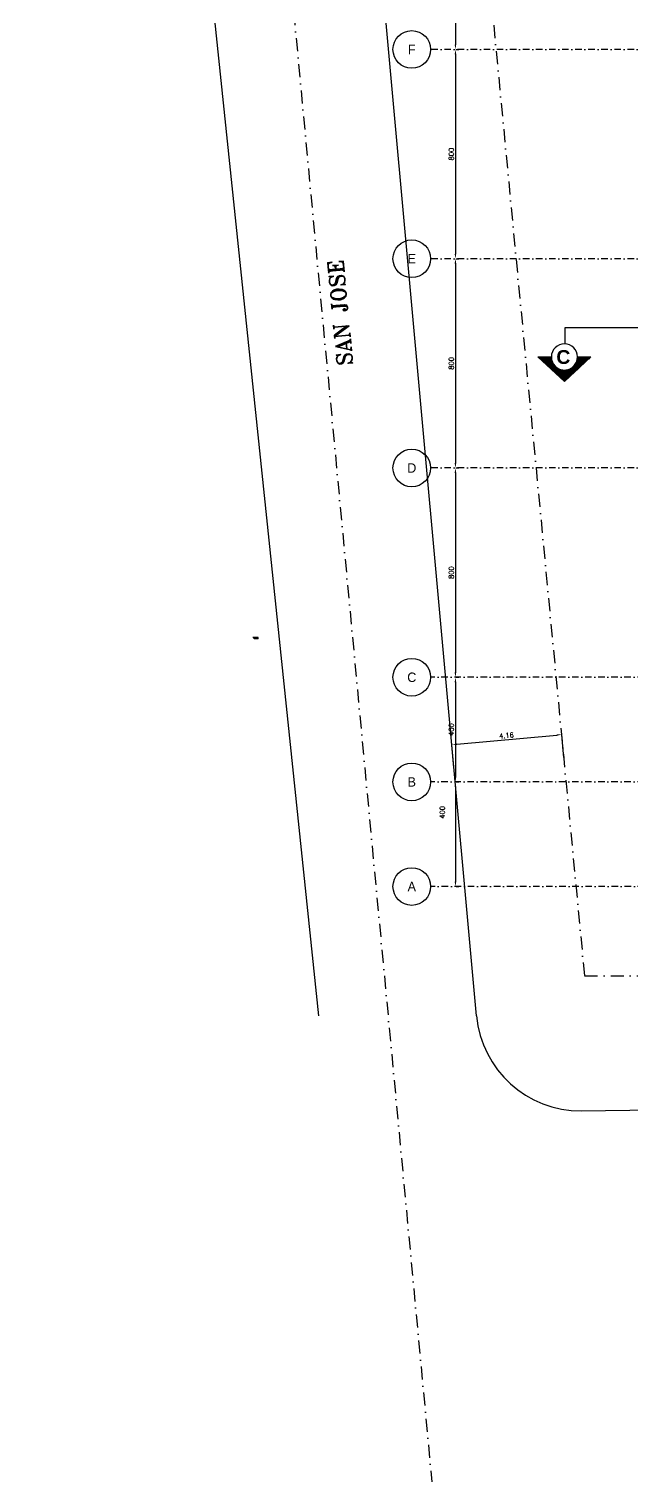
# Model space of a CAD drawing. Header units: millimetres. Extents: x 340 to 1003762, y 22 to 362022.
# Drawn here: x 530475 to 553542, y 212296 to 267838 of the extents above; entities that cross this region are included whole.
import ezdxf
from ezdxf.enums import TextEntityAlignment as Align

# ---------------------------------------------------------------- set-up
doc = ezdxf.new("R2010")
doc.units = ezdxf.units.MM
doc.linetypes.add('LSBB_P_002 - PLANTA 1° NIVEL SALA DE VENTAS$0$DASHDOT', pattern=[1, 0.5, -0.25, 0, -0.25])
doc.linetypes.add('LSBB_P_002 - PLANTA 1° NIVEL SALA DE VENTAS$0$DASHDOT2', pattern=[0.5, 0.25, -0.125, 0, -0.125])
for name, color, linetype in [('A-DEMOLICION SV', 40, 'Continuous'), ('LSBB_P_002 - PLANTA 1° NIVEL SALA DE VENTAS$0$04', 3, 'Continuous'), ('LSBB_P_002 - PLANTA 1° NIVEL SALA DE VENTAS$0$COTAS 125', 2, 'Continuous'), ('LSBB_P_002 - PLANTA 1° NIVEL SALA DE VENTAS$0$EJES', 8, 'LSBB_P_002 - PLANTA 1° NIVEL SALA DE VENTAS$0$DASHDOT2'), ('LSBB_P_002 - PLANTA 1° NIVEL SALA DE VENTAS$0$EJES-CALLE', 1, 'LSBB_P_002 - PLANTA 1° NIVEL SALA DE VENTAS$0$DASHDOT'), ('LSBB_P_002 - PLANTA 1° NIVEL SALA DE VENTAS$0$LETREROS', 2, 'Continuous'), ('LSBB_P_002 - PLANTA 1° NIVEL SALA DE VENTAS$0$LINEA CORTES', 7, 'Continuous'), ('LSBB_P_002 - PLANTA 1° NIVEL SALA DE VENTAS$0$LISIADO', 8, 'Continuous'), ('LSBB_P_002 - PLANTA 1° NIVEL SALA DE VENTAS$0$MUROS', 5, 'Continuous'), ('LSBB_P_002 - PLANTA 1° NIVEL SALA DE VENTAS$0$PAVIMENTOS', 8, 'Continuous')]:
    doc.layers.add(name, color=color, linetype=linetype)
doc.styles.add('LSBB_P_002 - PLANTA 1° NIVEL SALA DE VENTAS$0$ARIAL', font='')
doc.styles.add('LSBB_P_002 - PLANTA 1° NIVEL SALA DE VENTAS$0$DIM', font='dim', dxfattribs={"width": 0.75})
doc.styles.add('LSBB_P_002 - PLANTA 1° NIVEL SALA DE VENTAS$0$ROMANS', font='romans')
doc.styles.add('LSBB_P_002 - PLANTA 1° NIVEL SALA DE VENTAS$0$ROMANT', font='romant')
doc.styles.add('LSBB_P_002 - PLANTA 1° NIVEL SALA DE VENTAS$0$STANDARD', font='txt')
doc.styles.get('LSBB_P_002 - PLANTA 1° NIVEL SALA DE VENTAS$0$ARIAL').set_extended_font_data('Arial', bold=True)
doc.dimstyles.new('LSBB_P_002 - PLANTA 1° NIVEL SALA DE VENTAS$0$DIMENSION-125', dxfattribs={"dimscale": 125, "dimtxt": 0.0015, "dimasz": 0.0015, "dimexe": 0.001, "dimexo": 0.0005, "dimgap": 0.0005, "dimtad": 1, "dimdec": 0, "dimlfac": 100, "dimzin": 0, "dimdsep": 46, "dimtxsty": 'LSBB_P_002 - PLANTA 1° NIVEL SALA DE VENTAS$0$ROMANS', "dimcen": 0.004, "dimclrd": 4, "dimclre": 8, "dimclrt": 3, "dimadec": 0, "dimazin": 0, "dimtfac": 1, "dimtdec": 0, "dimtix": 1, "dimtofl": 0, "dimtmove": 2, "dimatfit": 3, "dimfxl": 0, "dimtolj": 1, "dimtzin": 0, "dimarcsym": 0})

# ---------------------------------------------------------------- blocks, each defined once
blk = doc.blocks.new('LSBB_P_002 - PLANTA 1° NIVEL SALA DE VENTAS$0$COLNUMC')
at = {"linetype": 'Continuous'}
blk.add_circle((0, 0), 0.5, dxfattribs=at)
at = {"linetype": 'Continuous', "style": 'LSBB_P_002 - PLANTA 1° NIVEL SALA DE VENTAS$0$DIM', "width": 0.75}
blk.add_attdef('COLUMN', text='', height=0.375, dxfattribs=at).set_placement((0, 0), align=Align.MIDDLE)
blk = doc.blocks.new('*D114')
at = {"layer": 'LSBB_P_002 - PLANTA 1° NIVEL SALA DE VENTAS$0$COTAS 125', "color": 8, "linetype": 'Continuous', "lineweight": -2, "transparency": 16777216}
for p, q in [((770.04, 257.166), (770.133, 257.166)), ((770.04, 253.166), (770.133, 253.166))]:
    blk.add_line(p, q, dxfattribs=at)
at = {"layer": 'LSBB_P_002 - PLANTA 1° NIVEL SALA DE VENTAS$0$COTAS 125', "linetype": 'Continuous', "lineweight": -2, "transparency": 16777216}
blk.add_line((770.008, 256.978), (770.008, 253.353), dxfattribs=at)
at = {"layer": 'LSBB_P_002 - PLANTA 1° NIVEL SALA DE VENTAS$0$COTAS 125', "transparency": 16777216}
for points in [[(769.977, 256.978), (770.039, 256.978), (770.008, 257.166)], [(769.977, 253.353), (770.039, 253.353), (770.008, 253.166)]]:
    blk.add_solid(points, dxfattribs=at)
at = {"layer": 'LSBB_P_002 - PLANTA 1° NIVEL SALA DE VENTAS$0$COTAS 125', "color": 2, "transparency": 16777216, "insert": (769.852, 255.166), "char_height": 0.1875, "attachment_point": 5, "rotation": 90, "style": 'LSBB_P_002 - PLANTA 1° NIVEL SALA DE VENTAS$0$ROMANS'}
blk.add_mtext('\\A1;400', dxfattribs=at)
blk = doc.blocks.new('*D115')
at = {"layer": 'LSBB_P_002 - PLANTA 1° NIVEL SALA DE VENTAS$0$COTAS 125', "linetype": 'Continuous', "lineweight": -2, "transparency": 16777216}
blk.add_line((770.059, 254.609), (773.885, 254.958), dxfattribs=at)
at = {"layer": 'LSBB_P_002 - PLANTA 1° NIVEL SALA DE VENTAS$0$COTAS 125', "color": 8, "linetype": 'Continuous', "lineweight": -2, "transparency": 16777216}
for p, q in [((774.151, 254.102), (774.06, 255.099)), ((769.952, 253.719), (769.861, 254.716))]:
    blk.add_line(p, q, dxfattribs=at)
at = {"layer": 'LSBB_P_002 - PLANTA 1° NIVEL SALA DE VENTAS$0$COTAS 125', "transparency": 16777216}
for points in [[(773.882, 254.989), (773.888, 254.927), (774.071, 254.975)], [(770.056, 254.64), (770.061, 254.577), (769.872, 254.591)]]:
    blk.add_solid(points, dxfattribs=at)
at = {"layer": 'LSBB_P_002 - PLANTA 1° NIVEL SALA DE VENTAS$0$COTAS 125', "color": 2, "transparency": 16777216, "insert": (771.957, 254.939), "char_height": 0.1875, "attachment_point": 5, "rotation": 5.2136, "style": 'LSBB_P_002 - PLANTA 1° NIVEL SALA DE VENTAS$0$ROMANS'}
blk.add_mtext('\\A1;4.16', dxfattribs=at)
blk = doc.blocks.new('*D116')
at = {"layer": 'LSBB_P_002 - PLANTA 1° NIVEL SALA DE VENTAS$0$COTAS 125', "linetype": 'Continuous', "lineweight": -2, "transparency": 16777216}
blk.add_line((770.008, 252.978), (770.008, 249.353), dxfattribs=at)
at = {"layer": 'LSBB_P_002 - PLANTA 1° NIVEL SALA DE VENTAS$0$COTAS 125', "color": 8, "linetype": 'Continuous', "lineweight": -2, "transparency": 16777216}
for p, q in [((770.04, 253.166), (770.133, 253.166)), ((770.04, 249.166), (770.133, 249.166))]:
    blk.add_line(p, q, dxfattribs=at)
at = {"layer": 'LSBB_P_002 - PLANTA 1° NIVEL SALA DE VENTAS$0$COTAS 125', "transparency": 16777216}
for points in [[(769.977, 252.978), (770.039, 252.978), (770.008, 253.166)], [(769.977, 249.353), (770.039, 249.353), (770.008, 249.166)]]:
    blk.add_solid(points, dxfattribs=at)
at = {"layer": 'LSBB_P_002 - PLANTA 1° NIVEL SALA DE VENTAS$0$COTAS 125', "color": 2, "transparency": 16777216, "insert": (769.508, 252.002), "char_height": 0.1875, "attachment_point": 5, "rotation": 90, "style": 'LSBB_P_002 - PLANTA 1° NIVEL SALA DE VENTAS$0$ROMANS'}
blk.add_mtext('\\A1;400', dxfattribs=at)
blk = doc.blocks.new('*D117')
at = {"layer": 'LSBB_P_002 - PLANTA 1° NIVEL SALA DE VENTAS$0$COTAS 125', "color": 8, "linetype": 'Continuous', "lineweight": -2, "transparency": 16777216}
for p, q in [((770.04, 281.166), (770.133, 281.166)), ((770.04, 273.166), (770.133, 273.166))]:
    blk.add_line(p, q, dxfattribs=at)
at = {"layer": 'LSBB_P_002 - PLANTA 1° NIVEL SALA DE VENTAS$0$COTAS 125', "linetype": 'Continuous', "lineweight": -2, "transparency": 16777216}
blk.add_line((770.008, 280.978), (770.008, 273.353), dxfattribs=at)
at = {"layer": 'LSBB_P_002 - PLANTA 1° NIVEL SALA DE VENTAS$0$COTAS 125', "transparency": 16777216}
for points in [[(769.977, 280.978), (770.039, 280.978), (770.008, 281.166)], [(769.977, 273.353), (770.039, 273.353), (770.008, 273.166)]]:
    blk.add_solid(points, dxfattribs=at)
at = {"layer": 'LSBB_P_002 - PLANTA 1° NIVEL SALA DE VENTAS$0$COTAS 125', "color": 2, "transparency": 16777216, "insert": (769.852, 277.166), "char_height": 0.1875, "attachment_point": 5, "rotation": 90, "style": 'LSBB_P_002 - PLANTA 1° NIVEL SALA DE VENTAS$0$ROMANS'}
blk.add_mtext('\\A1;800', dxfattribs=at)
blk = doc.blocks.new('*D118')
at = {"layer": 'LSBB_P_002 - PLANTA 1° NIVEL SALA DE VENTAS$0$COTAS 125', "linetype": 'Continuous', "lineweight": -2, "transparency": 16777216}
blk.add_line((770.008, 264.978), (770.008, 257.353), dxfattribs=at)
at = {"layer": 'LSBB_P_002 - PLANTA 1° NIVEL SALA DE VENTAS$0$COTAS 125', "color": 8, "linetype": 'Continuous', "lineweight": -2, "transparency": 16777216}
for p, q in [((770.04, 265.166), (770.133, 265.166)), ((770.04, 257.166), (770.133, 257.166))]:
    blk.add_line(p, q, dxfattribs=at)
at = {"layer": 'LSBB_P_002 - PLANTA 1° NIVEL SALA DE VENTAS$0$COTAS 125', "transparency": 16777216}
for points in [[(769.977, 264.978), (770.039, 264.978), (770.008, 265.166)], [(769.977, 257.353), (770.039, 257.353), (770.008, 257.166)]]:
    blk.add_solid(points, dxfattribs=at)
at = {"layer": 'LSBB_P_002 - PLANTA 1° NIVEL SALA DE VENTAS$0$COTAS 125', "color": 2, "transparency": 16777216, "insert": (769.852, 261.166), "char_height": 0.1875, "attachment_point": 5, "rotation": 90, "style": 'LSBB_P_002 - PLANTA 1° NIVEL SALA DE VENTAS$0$ROMANS'}
blk.add_mtext('\\A1;800', dxfattribs=at)
blk = doc.blocks.new('*D119')
at = {"layer": 'LSBB_P_002 - PLANTA 1° NIVEL SALA DE VENTAS$0$COTAS 125', "linetype": 'Continuous', "lineweight": -2, "transparency": 16777216}
blk.add_line((770.008, 272.978), (770.008, 265.353), dxfattribs=at)
at = {"layer": 'LSBB_P_002 - PLANTA 1° NIVEL SALA DE VENTAS$0$COTAS 125', "color": 8, "linetype": 'Continuous', "lineweight": -2, "transparency": 16777216}
for p, q in [((770.04, 273.166), (770.133, 273.166)), ((770.04, 265.166), (770.133, 265.166))]:
    blk.add_line(p, q, dxfattribs=at)
at = {"layer": 'LSBB_P_002 - PLANTA 1° NIVEL SALA DE VENTAS$0$COTAS 125', "transparency": 16777216}
for points in [[(769.977, 272.978), (770.039, 272.978), (770.008, 273.166)], [(769.977, 265.353), (770.039, 265.353), (770.008, 265.166)]]:
    blk.add_solid(points, dxfattribs=at)
at = {"layer": 'LSBB_P_002 - PLANTA 1° NIVEL SALA DE VENTAS$0$COTAS 125', "color": 2, "transparency": 16777216, "insert": (769.852, 269.166), "char_height": 0.1875, "attachment_point": 5, "rotation": 90, "style": 'LSBB_P_002 - PLANTA 1° NIVEL SALA DE VENTAS$0$ROMANS'}
blk.add_mtext('\\A1;800', dxfattribs=at)
blk = doc.blocks.new('*D120')
at = {"layer": 'LSBB_P_002 - PLANTA 1° NIVEL SALA DE VENTAS$0$COTAS 125', "linetype": 'Continuous', "lineweight": -2, "transparency": 16777216}
blk.add_line((770.008, 288.978), (770.008, 281.353), dxfattribs=at)
at = {"layer": 'LSBB_P_002 - PLANTA 1° NIVEL SALA DE VENTAS$0$COTAS 125', "color": 8, "linetype": 'Continuous', "lineweight": -2, "transparency": 16777216}
for p, q in [((770.04, 289.166), (770.133, 289.166)), ((770.04, 281.166), (770.133, 281.166))]:
    blk.add_line(p, q, dxfattribs=at)
at = {"layer": 'LSBB_P_002 - PLANTA 1° NIVEL SALA DE VENTAS$0$COTAS 125', "transparency": 16777216}
for points in [[(769.977, 288.978), (770.039, 288.978), (770.008, 289.166)], [(769.977, 281.353), (770.039, 281.353), (770.008, 281.166)]]:
    blk.add_solid(points, dxfattribs=at)
at = {"layer": 'LSBB_P_002 - PLANTA 1° NIVEL SALA DE VENTAS$0$COTAS 125', "color": 2, "transparency": 16777216, "insert": (769.852, 285.166), "char_height": 0.1875, "attachment_point": 5, "rotation": 90, "style": 'LSBB_P_002 - PLANTA 1° NIVEL SALA DE VENTAS$0$ROMANS'}
blk.add_mtext('\\A1;800', dxfattribs=at)
blk = doc.blocks.new('LSBB_P_002 - PLANTA 1° NIVEL SALA DE VENTAS', base_point=(223.57, 14.22))
at = {"layer": 'LSBB_P_002 - PLANTA 1° NIVEL SALA DE VENTAS$0$LINEA CORTES', "linetype": 'Continuous'}
h = blk.add_hatch(dxfattribs=at)
h.set_pattern_fill('ANSI31', color=250, scale=0.392, angle=180, style=0)
h.set_pattern_definition([(225, (933.165356, -786.546785), (0.008800651, -0.008800651), [])])
edge = h.paths.add_edge_path()
edge.add_line((774.679, 269.411), (775.193, 269.411))
edge.add_line((775.193, 269.411), (774.179, 268.475))
edge.add_line((774.179, 268.475), (773.165, 269.411))
edge.add_line((773.165, 269.411), (773.678, 269.411))
edge.add_ellipse((774.179, 269.411), major_axis=(-0.354, -0.354), ratio=1, start_angle=-45, end_angle=135)
at = {"layer": 'LSBB_P_002 - PLANTA 1° NIVEL SALA DE VENTAS$0$EJES'}
for p, q in [((877.859, 281.166), (769.057, 281.166)), ((877.859, 273.166), (769.057, 273.166)), ((877.859, 265.166), (769.057, 265.166)), ((879.738, 257.166), (769.057, 257.166)), ((879.738, 253.166), (769.057, 253.166)), ((878.748, 249.166), (769.057, 249.166))]:
    blk.add_line(p, q, dxfattribs=at)
at = {"layer": 'LSBB_P_002 - PLANTA 1° NIVEL SALA DE VENTAS$0$EJES', "color": 6, "linetype": 'Continuous'}
for p, q in [((762.463, 258.68), (762.312, 258.68)), ((762.463, 258.63), (762.312, 258.63))]:
    blk.add_line(p, q, dxfattribs=at)
at = {"layer": 'LSBB_P_002 - PLANTA 1° NIVEL SALA DE VENTAS$0$EJES-CALLE', "color": 1}
blk.add_line((757.542, 349.302), (769.108, 226.405), dxfattribs=at)
at = {"layer": 'LSBB_P_002 - PLANTA 1° NIVEL SALA DE VENTAS$0$LINEA CORTES', "color": 1, "ltscale": 3}
for p, q in [((777.549, 270.522), (774.193, 270.522)), ((774.193, 270.522), (774.193, 269.916))]:
    blk.add_line(p, q, dxfattribs=at)
at = {"layer": 'LSBB_P_002 - PLANTA 1° NIVEL SALA DE VENTAS$0$LINEA CORTES', "color": 1, "linetype": 'Continuous'}
for p, q in [((773.165, 269.411), (773.678, 269.411)), ((774.179, 268.475), (773.165, 269.411)), ((775.193, 269.411), (774.179, 268.475)), ((774.679, 269.411), (775.193, 269.411))]:
    blk.add_line(p, q, dxfattribs=at)
at = {"layer": 'LSBB_P_002 - PLANTA 1° NIVEL SALA DE VENTAS$0$LINEA CORTES', "color": 1, "linetype": 'Continuous', "extrusion": (0, 0, -1)}
blk.add_ellipse((774.179, 269.411), major_axis=(-0.354, 0.354), ratio=1, start_param=3.926991, end_param=10.210176, dxfattribs=at)
at = {"layer": 'LSBB_P_002 - PLANTA 1° NIVEL SALA DE VENTAS$0$LISIADO'}
blk.add_line((762.312, 258.68), (762.262, 258.68), dxfattribs=at)
at = {"layer": 'LSBB_P_002 - PLANTA 1° NIVEL SALA DE VENTAS$0$LISIADO', "color": 6}
for p, q in [((762.312, 258.63), (762.312, 258.68)), ((762.462, 258.63), (762.462, 258.68))]:
    blk.add_line(p, q, dxfattribs=at)
at = {"layer": 'LSBB_P_002 - PLANTA 1° NIVEL SALA DE VENTAS$0$MUROS', "color": 1, "linetype": 'LSBB_P_002 - PLANTA 1° NIVEL SALA DE VENTAS$0$DASHDOT'}
blk.add_line((774.946, 245.746), (867.91, 245.996), dxfattribs=at)
for points in [[(828.652, 353.16), (809.865, 352.541), (810.169, 346.903), (765.564, 343.84), (769.856, 299.022), (774.947, 245.746)], [(766.507, 333.988), (769.856, 299.022), (774.947, 245.746)]]:
    blk.add_lwpolyline(points, dxfattribs=at)
at = {"layer": 'LSBB_P_002 - PLANTA 1° NIVEL SALA DE VENTAS$0$PAVIMENTOS'}
for p, q in [((764.777, 244.221), (753.694, 350.567)), ((770.816, 244.221), (764.649, 311.983))]:
    blk.add_line(p, q, dxfattribs=at)
blk.add_lwpolyline([(774.819, 240.591), (784.115, 240.718), (887.206, 240.068)], dxfattribs=at)
blk.add_arc((774.799, 244.591), 4, 185.2997, 270.2848, dxfattribs=at)
at = {"layer": 'LSBB_P_002 - PLANTA 1° NIVEL SALA DE VENTAS$0$04', "color": 3}
ref = blk.add_blockref('LSBB_P_002 - PLANTA 1° NIVEL SALA DE VENTAS$0$COLNUMC', (768.337, 281.166), dxfattribs=dict(at, xscale=1.439999999999998, yscale=1.439999999999998, zscale=1.439999999999998, rotation=90.00000001175191))
ref.add_attrib('COLUMN', 'F', dxfattribs={"layer": '0', "height": 0.36, "rotation": 0, "style": 'LSBB_P_002 - PLANTA 1° NIVEL SALA DE VENTAS$0$STANDARD'}).set_placement((768.337, 281.166), align=Align.MIDDLE)
ref = blk.add_blockref('LSBB_P_002 - PLANTA 1° NIVEL SALA DE VENTAS$0$COLNUMC', (768.337, 273.166), dxfattribs=dict(at, xscale=1.439999999999998, yscale=1.439999999999998, zscale=1.439999999999998, rotation=90.00000001175188))
ref.add_attrib('COLUMN', 'E', dxfattribs={"layer": '0', "height": 0.36, "rotation": 0, "style": 'LSBB_P_002 - PLANTA 1° NIVEL SALA DE VENTAS$0$STANDARD'}).set_placement((768.337, 273.166), align=Align.MIDDLE)
ref = blk.add_blockref('LSBB_P_002 - PLANTA 1° NIVEL SALA DE VENTAS$0$COLNUMC', (768.337, 265.166), dxfattribs=dict(at, xscale=1.439999999999998, yscale=1.439999999999998, zscale=1.439999999999998, rotation=90.00000001175188))
ref.add_attrib('COLUMN', 'D', dxfattribs={"layer": '0', "height": 0.36, "rotation": 0, "style": 'LSBB_P_002 - PLANTA 1° NIVEL SALA DE VENTAS$0$STANDARD'}).set_placement((768.337, 265.166), align=Align.MIDDLE)
ref = blk.add_blockref('LSBB_P_002 - PLANTA 1° NIVEL SALA DE VENTAS$0$COLNUMC', (768.337, 257.166), dxfattribs=dict(at, xscale=1.439999999999998, yscale=1.439999999999998, zscale=1.439999999999998, rotation=90.00000001175188))
ref.add_attrib('COLUMN', 'C', dxfattribs={"layer": '0', "height": 0.36, "rotation": 0, "style": 'LSBB_P_002 - PLANTA 1° NIVEL SALA DE VENTAS$0$STANDARD'}).set_placement((768.337, 257.166), align=Align.MIDDLE)
ref = blk.add_blockref('LSBB_P_002 - PLANTA 1° NIVEL SALA DE VENTAS$0$COLNUMC', (768.337, 253.166), dxfattribs=dict(at, xscale=1.439999999999998, yscale=1.439999999999998, zscale=1.439999999999998, rotation=90.00000001175188))
ref.add_attrib('COLUMN', 'B', dxfattribs={"layer": '0', "height": 0.36, "rotation": 0, "style": 'LSBB_P_002 - PLANTA 1° NIVEL SALA DE VENTAS$0$STANDARD'}).set_placement((768.337, 253.166), align=Align.MIDDLE)
ref = blk.add_blockref('LSBB_P_002 - PLANTA 1° NIVEL SALA DE VENTAS$0$COLNUMC', (768.337, 249.166), dxfattribs=dict(at, xscale=1.439999999999998, yscale=1.439999999999998, zscale=1.439999999999998, rotation=90.00000001175191))
ref.add_attrib('COLUMN', 'A', dxfattribs={"layer": '0', "height": 0.36, "rotation": 0, "style": 'LSBB_P_002 - PLANTA 1° NIVEL SALA DE VENTAS$0$STANDARD'}).set_placement((768.337, 249.166), align=Align.MIDDLE)
at = {"layer": 'LSBB_P_002 - PLANTA 1° NIVEL SALA DE VENTAS$0$LETREROS', "style": 'LSBB_P_002 - PLANTA 1° NIVEL SALA DE VENTAS$0$ROMANT'}
blk.add_text('SAN JOSE', height=0.595, rotation=95.2558, dxfattribs=at).set_placement((766.079, 269.108))
at = {"layer": 'LSBB_P_002 - PLANTA 1° NIVEL SALA DE VENTAS$0$LINEA CORTES', "color": 1, "linetype": 'Continuous', "style": 'LSBB_P_002 - PLANTA 1° NIVEL SALA DE VENTAS$0$ARIAL', "text_generation_flag": 6}
blk.add_text('C', height=0.53, rotation=180, dxfattribs=at).set_placement((774.135, 269.409), align=Align.MIDDLE_CENTER)
at = {"layer": 'LSBB_P_002 - PLANTA 1° NIVEL SALA DE VENTAS$0$COTAS 125', "color": 2}
for base, p1, p2, picture, middle in [((770.008, 281.166), (769.977, 289.166), (769.977, 281.166), '*D120', (769.852, 285.166)), ((770.008, 273.166), (769.977, 281.166), (769.977, 273.166), '*D117', (769.852, 277.166)), ((770.008, 265.166), (769.977, 273.166), (769.977, 265.166), '*D119', (769.852, 269.166)), ((770.008, 257.166), (769.977, 265.166), (769.977, 257.166), '*D118', (769.852, 261.166)), ((770.008, 253.166), (769.977, 257.166), (769.977, 253.166), '*D114', (769.852, 255.166))]:
    dim = blk.add_linear_dim(base=base, p1=p1, p2=p2, angle=90, dimstyle='LSBB_P_002 - PLANTA 1° NIVEL SALA DE VENTAS$0$DIMENSION-125', override={"dimclrd": 256, "dimclrt": 2, "dimfxl": 0.005}, dxfattribs=at)
    dim.commit()
    dim.dimension.update_dxf_attribs({"geometry": picture, "text_midpoint": middle})
dim = blk.add_aligned_dim(p1=(769.957, 253.657), p2=(774.157, 254.04), distance=0.939, text='4.16', dimstyle='LSBB_P_002 - PLANTA 1° NIVEL SALA DE VENTAS$0$DIMENSION-125', override={"dimclrd": 256, "dimclrt": 2, "dimfxl": 0.005}, dxfattribs=at)
dim.commit()
dim.dimension.update_dxf_attribs({"geometry": '*D115', "text_midpoint": (771.957, 254.939)})
dim = blk.add_linear_dim(base=(770.008, 249.166), p1=(769.977, 253.166), p2=(769.977, 249.166), angle=90, dimstyle='LSBB_P_002 - PLANTA 1° NIVEL SALA DE VENTAS$0$DIMENSION-125', override={"dimclrd": 256, "dimclrt": 2, "dimfxl": 0.005}, dxfattribs=at)
dim.commit()
dim.dimension.update_dxf_attribs({"geometry": '*D116', "text_midpoint": (769.508, 252.002), "dimtype": 128})

msp = doc.modelspace()

# ---------------------------------------------------------------- block references
at = {"layer": 'A-DEMOLICION SV', "xscale": 1000, "yscale": 1000, "zscale": 1000}
msp.add_blockref('LSBB_P_002 - PLANTA 1° NIVEL SALA DE VENTAS', (351, 112), dxfattribs=at)

doc.saveas('drawing.dxf')
